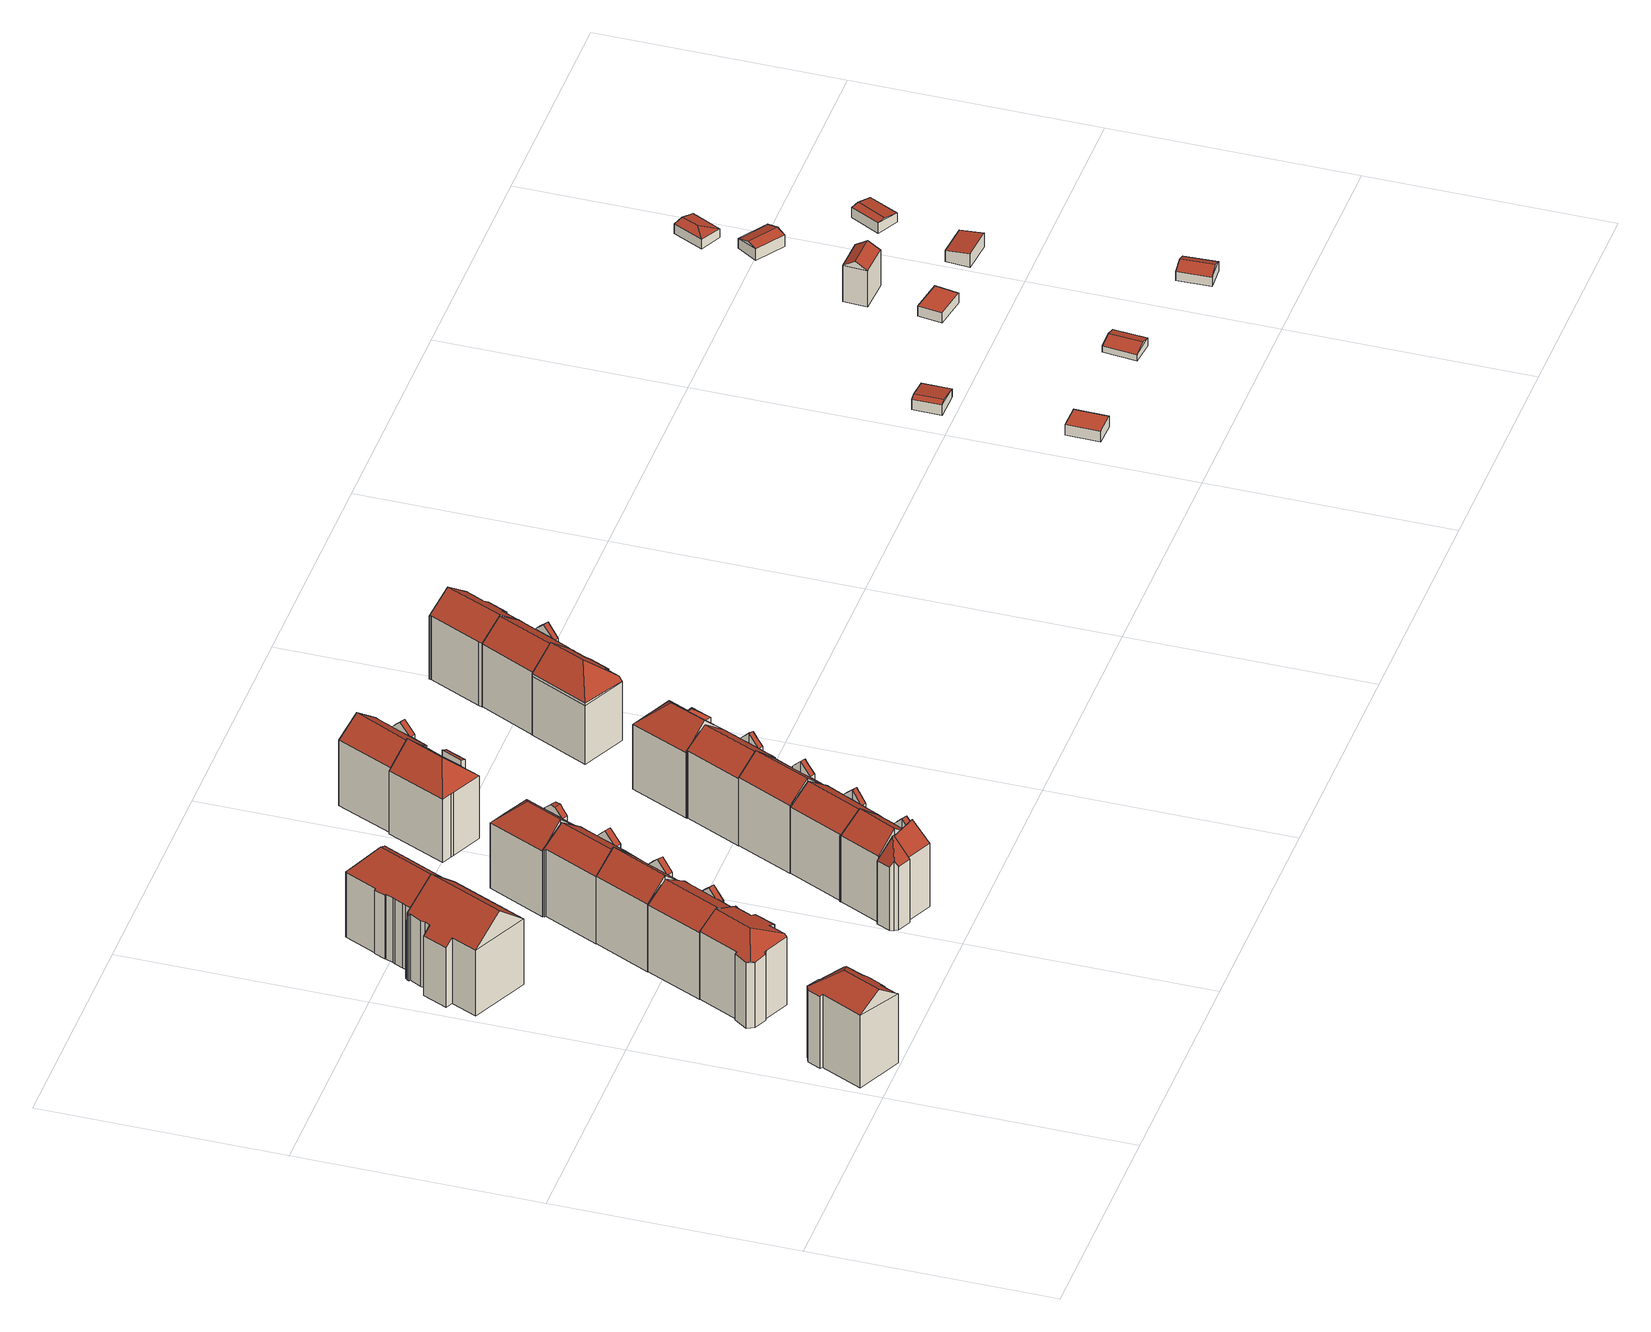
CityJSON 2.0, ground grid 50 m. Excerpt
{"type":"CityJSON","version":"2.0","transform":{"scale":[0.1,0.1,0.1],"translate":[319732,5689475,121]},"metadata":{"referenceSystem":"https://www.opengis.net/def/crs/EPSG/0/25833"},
"CityObjects":{
"building1":{"type":"Building","attributes":{"Dachtyp_tdc":"tdcFreeFormRoof","Gemeindeschluessel":14713000,"Dachneigung":37.03,"QualitaetDacherkennung":53,"Geometrietyp2DReferenz":"3000","function":"31001_9998","roofType":"5000","measuredHeight":19.91},"geometry":[{"type":"MultiSurface","lod":"2","boundaries":[[[0,1,2,3]],[[1,4,5,2]],[[4,6,7,5]],[[6,8,9,7]],[[8,10,11,9]],[[10,12,13,11]],[[12,14,15,13]],[[14,16,17,15]],[[16,18,19,17]],[[18,20,21,19]],[[20,22,23,21]],[[22,24,25,23]],[[24,26,27,25]],[[26,28,29,27]],[[28,30,31,29]],[[30,32,33,31]],[[32,34,35,33]],[[34,0,3,35]],[[36,16,14,12,10,8,37,38]],[[38,37,6,4,1,0,39]],[[34,32,30,28,26,24,22,20,18,36,38,39]],[[18,16,36]],[[0,34,39]],[[8,6,37]],[[3,2,5,7,9,11,13,15,17,19,21,23,25,27,29,31,33,35]]],"semantics":{"surfaces":[{"type":"WallSurface"},{"type":"RoofSurface"},{"type":"GroundSurface"}],"values":[0,0,0,0,0,0,0,0,0,0,0,0,0,0,0,0,0,0,1,1,1,0,0,0,2]}}]},
"building2":{"type":"Building","attributes":{"Dachtyp_tdc":"tdcFreeFormRoof","Gemeindeschluessel":14713000,"Dachneigung":22.92,"QualitaetDacherkennung":38,"Geometrietyp2DReferenz":"3000","function":"31001_9998","roofType":"5000","measuredHeight":18.36},"geometry":[{"type":"MultiSurface","lod":"2","boundaries":[[[40,41,42,43]],[[41,44,45,42]],[[44,46,47,45]],[[46,48,49,47]],[[48,50,51,49]],[[50,52,53,51]],[[52,54,55,53]],[[54,56,57,55]],[[56,58,59,57]],[[58,60,61,59]],[[60,62,63,61]],[[41,40,64,65,66,67,68,69]],[[60,58,56,54,52,70,68,67,71,72,73,62]],[[68,70,50,48,46,44,69]],[[66,71,67]],[[44,41,69]],[[52,50,70]],[[63,74,75,76,77,78,79,43,42,45,47,49,51,53,55,57,59,61]],[[62,73,74,63]],[[73,72,75,74]],[[72,71,76,75]],[[71,66,77,76]],[[66,65,78,77]],[[65,64,79,78]],[[64,40,43,79]]],"semantics":{"surfaces":[{"type":"WallSurface"},{"type":"RoofSurface"},{"type":"GroundSurface"}],"values":[0,0,0,0,0,0,0,0,0,0,0,1,1,1,0,0,0,2,0,0,0,0,0,0,0]}}]},
"building3":{"type":"Building","attributes":{"Dachtyp_tdc":"tdcFreeFormRoof","Gemeindeschluessel":14713000,"Dachneigung":39.62,"QualitaetDacherkennung":81,"Geometrietyp2DReferenz":"3000","function":"31001_9998","roofType":"5000","measuredHeight":20.68},"geometry":[{"type":"MultiSurface","lod":"2","boundaries":[[[80,81,82,83]],[[81,84,85,82]],[[84,86,87,85]],[[86,88,89,87]],[[88,90,91,89]],[[90,92,93,91]],[[92,94,95,93]],[[94,96,97,95]],[[96,98,99,97]],[[98,100,101,99]],[[100,102,103,101]],[[102,104,105,103]],[[104,106,107,105]],[[106,80,83,107]],[[108,100,98,96,94,92,90,88,86,84,81,80,106,109]],[[104,102,108,109]],[[102,100,108]],[[106,104,109]],[[83,82,85,87,89,91,93,95,97,99,101,103,105,107]]],"semantics":{"surfaces":[{"type":"WallSurface"},{"type":"RoofSurface"},{"type":"GroundSurface"}],"values":[0,0,0,0,0,0,0,0,0,0,0,0,0,0,1,1,0,0,2]}}]},
"building4":{"type":"Building","attributes":{"Gemeindeschluessel":14713000,"Geometrietyp2DReferenz":"3000","function":"31001_9998","roofType":"9999"},"children":["building4-1","building4-2"]},
"building4-1":{"type":"BuildingPart","attributes":{"Dachtyp_tdc":"tdcGableRoof","Dachneigung":44.48,"QualitaetDacherkennung":62,"Geometrietyp2DReferenz":"3000","roofType":"3100","measuredHeight":16.99},"parents":["building4"],"geometry":[{"type":"MultiSurface","lod":"2","boundaries":[[[110,111,112,113]],[[111,114,115,112]],[[114,111,116]],[[111,110,117,118,116]],[[119,114,116,118,120]],[[113,112,115,121]],[[119,121,115,114]],[[113,121,119,110]],[[118,117,120]],[[120,117,110,119]]],"semantics":{"surfaces":[{"type":"WallSurface"},{"type":"RoofSurface"},{"type":"GroundSurface"},{"type":"ClosureSurface"}],"values":[0,0,0,1,1,2,0,3,0,3]}}]},
"building4-2":{"type":"BuildingPart","attributes":{"Dachtyp_tdc":"tdcGableRoof","Dachneigung":32.17,"QualitaetDacherkennung":59,"Geometrietyp2DReferenz":"3000","roofType":"3100","measuredHeight":18.68},"parents":["building4"],"geometry":[{"type":"MultiSurface","lod":"2","boundaries":[[[122,123,110,113,124]],[[125,121,119]],[[125,126,127,121]],[[126,128,129,127]],[[128,130,131,129]],[[130,132,133,131]],[[132,134,135,133]],[[134,136,137,135]],[[136,138,139,137]],[[138,140,141,139]],[[140,122,124,141]],[[136,134,132,130]],[[130,128,126,125,120,117,123,122,140,138,136]],[[124,113,121,127,129,131,133,135,137,139,141]],[[119,120,125]],[[117,110,123]],[[119,121,113,110]],[[119,110,117,120]]],"semantics":{"surfaces":[{"type":"WallSurface"},{"type":"RoofSurface"},{"type":"GroundSurface"},{"type":"ClosureSurface"}],"values":[0,0,0,0,0,0,0,0,0,0,0,1,1,2,0,0,3,3]}}]},
"building5":{"type":"Building","attributes":{"Dachtyp_tdc":"tdcHipAndGableRoof","Gemeindeschluessel":14713000,"Dachneigung":41.49,"QualitaetDacherkennung":73,"Geometrietyp2DReferenz":"3000","function":"31001_9998","roofType":"5000","measuredHeight":19.65},"geometry":[{"type":"MultiSurface","lod":"2","boundaries":[[[142,143,144,145]],[[143,146,147,144]],[[146,148,149,147]],[[148,150,151,149]],[[150,152,153,151]],[[152,154,155,153]],[[154,156,157,155]],[[156,158,159,157]],[[158,160,161,159]],[[160,162,163,161]],[[162,164,165,163]],[[164,166,167,165]],[[166,168,169,167]],[[168,170,171,169]],[[170,172,173,171]],[[172,142,145,173]],[[168,166,174]],[[166,164,162,160,158,156,154,152,150,148,146,143,142,172,174]],[[172,170,168,174]],[[145,144,147,149,151,153,155,157,159,161,163,165,167,169,171,173]]],"semantics":{"surfaces":[{"type":"WallSurface"},{"type":"RoofSurface"},{"type":"GroundSurface"}],"values":[0,0,0,0,0,0,0,0,0,0,0,0,0,0,0,0,1,1,1,2]}}]},
"building6":{"type":"Building","attributes":{"Gemeindeschluessel":14713000,"Geometrietyp2DReferenz":"3000","function":"31001_9998","roofType":"9999"},"children":["building6-1","building6-2"]},
"building6-1":{"type":"BuildingPart","attributes":{"Dachtyp_tdc":"tdcGableRoof","Dachneigung":44.6,"QualitaetDacherkennung":54,"Geometrietyp2DReferenz":"3000","roofType":"3100","measuredHeight":17.1},"parents":["building6"],"geometry":[{"type":"MultiSurface","lod":"2","boundaries":[[[175,176,177,178]],[[176,179,180,177]],[[179,181,182,180]],[[183,184,185,186]],[[179,185,184,187,181]],[[176,186,185,179]],[[175,183,186,176]],[[177,180,182,178]],[[178,182,181,175]],[[184,183,187]],[[187,183,175,181]]],"semantics":{"surfaces":[{"type":"WallSurface"},{"type":"RoofSurface"},{"type":"GroundSurface"},{"type":"ClosureSurface"}],"values":[0,0,0,1,1,0,0,2,3,0,3]}}]},
"building6-2":{"type":"BuildingPart","attributes":{"Dachtyp_tdc":"tdcGableRoof","Dachneigung":42.47,"QualitaetDacherkennung":57,"Geometrietyp2DReferenz":"3000","roofType":"3100","measuredHeight":19.71},"parents":["building6"],"geometry":[{"type":"MultiSurface","lod":"2","boundaries":[[[188,189,190,191]],[[189,192,193,190]],[[192,183,178,193]],[[183,175,178]],[[194,195,196,182,181]],[[195,197,198,196]],[[197,199,200,198]],[[199,201,202,200]],[[201,203,204,202]],[[203,188,191,204]],[[199,197,195,194,187,183,192,189,188]],[[188,203,201,199]],[[191,190,193,178,182,196,198,200,202,204]],[[181,187,194]],[[181,182,178,175]],[[181,175,183,187]]],"semantics":{"surfaces":[{"type":"WallSurface"},{"type":"RoofSurface"},{"type":"GroundSurface"},{"type":"ClosureSurface"}],"values":[0,0,0,0,0,0,0,0,0,0,1,1,2,0,3,3]}}]},
"building7":{"type":"Building","attributes":{"Gemeindeschluessel":14713000,"Geometrietyp2DReferenz":"3000","function":"31001_9998","roofType":"9999"},"children":["building7-1","building7-2"]},
"building7-1":{"type":"BuildingPart","attributes":{"Dachtyp_tdc":"tdcGableRoof","Dachneigung":36.13,"QualitaetDacherkennung":52,"Geometrietyp2DReferenz":"3000","roofType":"3100","measuredHeight":18.93},"parents":["building7"],"geometry":[{"type":"MultiSurface","lod":"2","boundaries":[[[205,206,207,208]],[[209,210,211]],[[209,212,213,210]],[[212,214,215,213]],[[214,216,217,215]],[[216,218,219,217]],[[218,220,221,219]],[[220,222,223,221]],[[222,224,225,223]],[[224,226,227,225]],[[226,228,229,227]],[[228,230,231,229]],[[230,205,208,231]],[[226,224,222,220,218,216]],[[216,214,212,209,232,205,230,228,226]],[[208,210,213,215,217,219,221,223,225,227,229,231]],[[209,211,232]],[[211,210,208,207]],[[211,207,206,205,232]]],"semantics":{"surfaces":[{"type":"WallSurface"},{"type":"RoofSurface"},{"type":"GroundSurface"},{"type":"ClosureSurface"}],"values":[0,0,0,0,0,0,0,0,0,0,0,0,0,1,1,2,0,3,3]}}]},
"building7-2":{"type":"BuildingPart","attributes":{"Dachtyp_tdc":"tdcGableRoof","Dachneigung":43.96,"QualitaetDacherkennung":58,"Geometrietyp2DReferenz":"3000","roofType":"3100","measuredHeight":17.28},"parents":["building7"],"geometry":[{"type":"MultiSurface","lod":"2","boundaries":[[[207,233,234,208]],[[233,235,236,234]],[[235,211,210,236]],[[206,205,237,238,239]],[[235,238,237,232,211]],[[233,239,238,235]],[[207,206,239,233]],[[234,236,210,208]],[[208,210,211,207]],[[237,205,232]],[[232,205,206,207,211]]],"semantics":{"surfaces":[{"type":"WallSurface"},{"type":"RoofSurface"},{"type":"GroundSurface"},{"type":"ClosureSurface"}],"values":[0,0,0,1,1,0,0,2,3,0,3]}}]},
"building8":{"type":"Building","attributes":{"Gemeindeschluessel":14713000,"Geometrietyp2DReferenz":"3000","function":"31001_9998","roofType":"9999"},"children":["building8-1","building8-2","building8-3"]},
"building8-1":{"type":"BuildingPart","attributes":{"Dachtyp_tdc":"tdcGableRoof","Dachneigung":43.88,"QualitaetDacherkennung":59,"Geometrietyp2DReferenz":"3000","roofType":"3100","measuredHeight":16.89},"parents":["building8"],"geometry":[{"type":"MultiSurface","lod":"2","boundaries":[[[240,241,242,243]],[[241,244,245,242]],[[244,246,247,245]],[[246,248,249,247]],[[248,250,251,249]],[[250,252,253,254,251]],[[248,246,244,241,240,255,256]],[[256,257,258,252,250,248]],[[259,260,261,243,242,245,247,249,251,254]],[[262,263,264,257,256]],[[260,259,258,257,264]],[[261,260,264,263,262]],[[255,262,256]],[[240,243,261,262,255]],[[258,253,252]],[[259,254,253,258]]],"semantics":{"surfaces":[{"type":"WallSurface"},{"type":"RoofSurface"},{"type":"GroundSurface"},{"type":"ClosureSurface"}],"values":[0,0,0,0,0,0,1,1,2,0,3,3,0,3,0,3]}}]},
"building8-2":{"type":"BuildingPart","attributes":{"Dachtyp_tdc":"tdcFreeFormRoof","Dachneigung":67.93,"QualitaetDacherkennung":8,"Geometrietyp2DReferenz":"3000","roofType":"5000","measuredHeight":20.31},"parents":["building8"],"geometry":[{"type":"MultiSurface","lod":"2","boundaries":[[[253,265,266,254]],[[265,267,268,266]],[[267,269,270,268]],[[269,271,272,270]],[[271,273,274,272]],[[273,275,276,274]],[[275,277,278,276]],[[277,279,280,278]],[[277,275,273,281]],[[273,271,269,282,281]],[[269,267,283,282]],[[267,265,284,283]],[[265,253,258,285,257,264,284]],[[264,286,279,277,281,282,283,284]],[[259,254,266,268,270,272,274,276,278,280,287,260]],[[253,254,259,258]],[[260,287,286,264]],[[287,280,279,286]],[[258,257,285]],[[259,260,264,257,258]]],"semantics":{"surfaces":[{"type":"WallSurface"},{"type":"RoofSurface"},{"type":"GroundSurface"},{"type":"ClosureSurface"}],"values":[0,0,0,0,0,0,0,0,1,1,1,1,1,1,2,3,3,3,0,3]}}]},
"building8-3":{"type":"BuildingPart","attributes":{"Dachtyp_tdc":"tdcGableRoof","Dachneigung":32.93,"QualitaetDacherkennung":62,"Geometrietyp2DReferenz":"3000","roofType":"3100","measuredHeight":18.67},"parents":["building8"],"geometry":[{"type":"MultiSurface","lod":"2","boundaries":[[[288,289,290,291]],[[289,292,293,290]],[[292,294,295,293]],[[294,296,297,295]],[[296,298,299,297]],[[298,300,240,243,299]],[[301,302,303,280,279]],[[302,288,291,303]],[[304,263,262,255,300,298,296,294,292,289,288]],[[288,302,301,304]],[[291,290,293,295,297,299,243,261,260,287,280,303]],[[255,240,300]],[[263,264,260,261,262]],[[262,261,243,240,255]],[[286,264,263,304]],[[287,260,264,286]],[[301,279,286,304]],[[287,286,279,280]]],"semantics":{"surfaces":[{"type":"WallSurface"},{"type":"RoofSurface"},{"type":"GroundSurface"},{"type":"ClosureSurface"}],"values":[0,0,0,0,0,0,0,0,1,1,2,0,3,3,0,3,0,3]}}]},
"building9":{"type":"Building","attributes":{"Gemeindeschluessel":14713000,"Geometrietyp2DReferenz":"3000","function":"31001_9998","roofType":"9999"},"children":["building9-1","building9-2"]},
"building9-1":{"type":"BuildingPart","attributes":{"Dachtyp_tdc":"tdcHipAndGableRoof","Dachneigung":42.57,"QualitaetDacherkennung":60,"Geometrietyp2DReferenz":"3000","roofType":"5000","measuredHeight":19.79},"parents":["building9"],"geometry":[{"type":"MultiSurface","lod":"2","boundaries":[[[305,306,307,306]],[[306,308,309,307]],[[308,310,311,309]],[[310,312,313,311]],[[312,314,315,313]],[[314,316,317,315]],[[316,318,319,317]],[[318,320,321,319]],[[320,322,323,321]],[[322,324,325,323]],[[324,326,327,325]],[[326,328,329,327]],[[326,324,322,320,330]],[[320,318,316,330]],[[316,314,312,310,308,306,305,328,326,330]],[[307,309,311,313,315,317,319,321,323,325,327,329]],[[306,328,305]],[[306,307,329,328]]],"semantics":{"surfaces":[{"type":"WallSurface"},{"type":"RoofSurface"},{"type":"GroundSurface"},{"type":"ClosureSurface"}],"values":[0,0,0,0,0,0,0,0,0,0,0,0,1,1,1,2,0,3]}}]},
"building9-2":{"type":"BuildingPart","attributes":{"Dachtyp_tdc":"tdcCutGableRoof","Dachneigung":43.88,"QualitaetDacherkennung":52,"Geometrietyp2DReferenz":"3000","roofType":"9999","measuredHeight":16.82},"parents":["building9"],"geometry":[{"type":"MultiSurface","lod":"2","boundaries":[[[328,331,332,329]],[[331,333,334,332]],[[333,335,336,334]],[[335,337,338,336]],[[337,339,340,338]],[[339,341,342,340]],[[341,306,307,342]],[[343,344,345,346,347,348]],[[341,349,350,351,352,306]],[[344,352,351,345]],[[337,350,349,339]],[[335,346,345,351,350,337]],[[339,349,341]],[[331,348,347,333]],[[328,343,348,331]],[[333,347,346,335]],[[306,352,344,343,328]],[[332,334,336,338,340,342,307,329]],[[329,307,306,328]]],"semantics":{"surfaces":[{"type":"WallSurface"},{"type":"RoofSurface"},{"type":"GroundSurface"},{"type":"ClosureSurface"}],"values":[0,0,0,0,0,0,0,1,1,1,0,0,0,0,0,0,0,2,3]}}]},
"building10":{"type":"Building","attributes":{"Gemeindeschluessel":14713000,"Geometrietyp2DReferenz":"3000","function":"31001_9998","roofType":"9999"},"children":["building10-1","building10-2"]},
"building10-1":{"type":"BuildingPart","attributes":{"Dachtyp_tdc":"tdcGableRoof","Dachneigung":45.97,"QualitaetDacherkennung":53,"Geometrietyp2DReferenz":"3000","roofType":"3100","measuredHeight":17.02},"parents":["building10"],"geometry":[{"type":"MultiSurface","lod":"2","boundaries":[[[353,354,355,356,357]],[[354,358,359,355]],[[358,360,361,359]],[[360,362,363,361]],[[362,364,365,363]],[[364,366,367,365]],[[360,358,354,353,368]],[[368,369,366,364,362,360]],[[367,370,356,355,359,361,363,365]],[[371,369,368]],[[370,367,366,369,371]],[[353,357,371,368]],[[370,371,357,356]]],"semantics":{"surfaces":[{"type":"WallSurface"},{"type":"RoofSurface"},{"type":"GroundSurface"},{"type":"ClosureSurface"}],"values":[0,0,0,0,0,0,1,1,2,0,3,0,3]}}]},
"building10-2":{"type":"BuildingPart","attributes":{"Dachtyp_tdc":"tdcGableRoof","Dachneigung":37.53,"QualitaetDacherkennung":63,"Geometrietyp2DReferenz":"3000","roofType":"3100","measuredHeight":18.76},"parents":["building10"],"geometry":[{"type":"MultiSurface","lod":"2","boundaries":[[[372,373,374,375]],[[373,376,377,374]],[[376,378,379,377]],[[378,380,381,379]],[[380,357,356,381]],[[382,367,366]],[[382,383,384,367]],[[383,385,386,384]],[[385,387,388,386]],[[387,389,390,388]],[[389,391,392,390]],[[391,372,375,392]],[[387,385,383,382,369,371,357,380,378,376]],[[376,373,372,391,389,387]],[[375,374,377,379,381,356,370,367,384,386,388,390,392]],[[366,369,382]],[[367,370,371,369,366]],[[370,356,357,371]]],"semantics":{"surfaces":[{"type":"WallSurface"},{"type":"RoofSurface"},{"type":"GroundSurface"},{"type":"ClosureSurface"}],"values":[0,0,0,0,0,0,0,0,0,0,0,0,1,1,2,0,3,3]}}]},
"building11":{"type":"Building","attributes":{"Gemeindeschluessel":14713000,"Geometrietyp2DReferenz":"3000","function":"31001_9998","roofType":"9999"},"children":["building11-1","building11-2"]},
"building11-1":{"type":"BuildingPart","attributes":{"Dachtyp_tdc":"tdcGableRoof","Dachneigung":43.43,"QualitaetDacherkennung":51,"Geometrietyp2DReferenz":"3000","roofType":"3100","measuredHeight":17.01},"parents":["building11"],"geometry":[{"type":"MultiSurface","lod":"2","boundaries":[[[393,394,395,396,397]],[[398,399,400,401,402]],[[399,403,404,400]],[[403,405,406,404]],[[405,407,408,406]],[[407,409,410,408]],[[409,411,412,410]],[[411,393,397,412]],[[407,405,403,399,398,413]],[[413,394,393,411,409,407]],[[397,396,414,401,400,404,406,408,410,412]],[[415,395,394,413]],[[414,396,395,415]],[[398,402,415,413]],[[402,401,414,415]]],"semantics":{"surfaces":[{"type":"WallSurface"},{"type":"RoofSurface"},{"type":"GroundSurface"},{"type":"ClosureSurface"}],"values":[0,0,0,0,0,0,0,0,1,1,2,0,3,0,3]}}]},
"building11-2":{"type":"BuildingPart","attributes":{"Dachtyp_tdc":"tdcGableRoof","Dachneigung":42.23,"QualitaetDacherkennung":67,"Geometrietyp2DReferenz":"3000","roofType":"3100","measuredHeight":19.44},"parents":["building11"],"geometry":[{"type":"MultiSurface","lod":"2","boundaries":[[[416,417,418,419]],[[417,420,421,418]],[[420,402,401,421]],[[395,422,423,396]],[[422,424,425,423]],[[424,426,427,425]],[[426,428,429,427]],[[428,430,431,429]],[[430,432,433,431]],[[432,416,419,433]],[[428,426,424,422,395,415,402,420,417,416]],[[416,432,430,428]],[[419,418,421,401,414,396,423,425,427,429,431,433]],[[395,396,414,415]],[[415,414,401,402]]],"semantics":{"surfaces":[{"type":"WallSurface"},{"type":"RoofSurface"},{"type":"GroundSurface"},{"type":"ClosureSurface"}],"values":[0,0,0,0,0,0,0,0,0,0,1,1,2,3,3]}}]},
"building12":{"type":"Building","attributes":{"Gemeindeschluessel":14713000,"Geometrietyp2DReferenz":"3000","function":"31001_9998","roofType":"9999"},"children":["building12-1","building12-2"]},
"building12-1":{"type":"BuildingPart","attributes":{"Dachtyp_tdc":"tdcHipAndGableRoof","Dachneigung":43.01,"QualitaetDacherkennung":62,"Geometrietyp2DReferenz":"3000","roofType":"5000","measuredHeight":19.31},"parents":["building12"],"geometry":[{"type":"MultiSurface","lod":"2","boundaries":[[[434,435,436,437]],[[435,438,439,436]],[[438,440,441,439]],[[440,442,443,441]],[[444,445,446]],[[445,447,448,446]],[[447,449,450,448]],[[449,451,452,450]],[[451,453,454,452]],[[453,455,456,454]],[[455,457,458,456]],[[457,434,437,458]],[[453,451,449,447,459]],[[447,445,444,442,440,438,435,434,459]],[[434,457,455,453,459]],[[437,436,439,441,443,446,448,450,452,454,456,458]],[[446,443,442,444]]],"semantics":{"surfaces":[{"type":"WallSurface"},{"type":"RoofSurface"},{"type":"GroundSurface"},{"type":"ClosureSurface"}],"values":[0,0,0,0,0,0,0,0,0,0,0,0,1,1,1,2,3]}}]},
"building12-2":{"type":"BuildingPart","attributes":{"Dachtyp_tdc":"tdcPolyFlatRoof","Dachneigung":22.27,"QualitaetDacherkennung":65,"Geometrietyp2DReferenz":"3000","roofType":"2100","measuredHeight":15.85},"parents":["building12"],"geometry":[{"type":"MultiSurface","lod":"2","boundaries":[[[460,461,446,462]],[[461,444,446]],[[463,443,442]],[[463,464,465,443]],[[464,460,462,465]],[[464,463,461,460]],[[462,446,443,465]],[[463,442,444,461]],[[442,443,446,444]]],"semantics":{"surfaces":[{"type":"WallSurface"},{"type":"RoofSurface"},{"type":"GroundSurface"},{"type":"ClosureSurface"}],"values":[0,0,0,0,0,1,2,0,3]}}]},
"building13":{"type":"Building","attributes":{"Gemeindeschluessel":14713000,"Geometrietyp2DReferenz":"3000","function":"31001_9998","roofType":"9999"},"children":["building13-1","building13-2"]},
"building13-1":{"type":"BuildingPart","attributes":{"Dachtyp_tdc":"tdcGableRoof","Dachneigung":43.9,"QualitaetDacherkennung":58,"Geometrietyp2DReferenz":"3000","roofType":"3100","measuredHeight":17.12},"parents":["building13"],"geometry":[{"type":"MultiSurface","lod":"2","boundaries":[[[466,467,468,469]],[[470,471,472,473]],[[471,474,475,472]],[[474,476,477,475]],[[476,478,479,477]],[[478,480,481,479]],[[480,482,483,481]],[[482,466,469,483]],[[478,476,474,471,470,484]],[[484,485,467,466,482,480,478]],[[469,468,486,473,472,475,477,479,481,483]],[[487,485,484]],[[486,468,467,485,487]],[[470,487,484]],[[473,486,487,470]]],"semantics":{"surfaces":[{"type":"WallSurface"},{"type":"RoofSurface"},{"type":"GroundSurface"},{"type":"ClosureSurface"}],"values":[0,0,0,0,0,0,0,0,1,1,2,0,3,0,3]}}]},
"building13-2":{"type":"BuildingPart","attributes":{"Dachtyp_tdc":"tdcGableRoof","Dachneigung":37.52,"QualitaetDacherkennung":63,"Geometrietyp2DReferenz":"3000","roofType":"3100","measuredHeight":18.86},"parents":["building13"],"geometry":[{"type":"MultiSurface","lod":"2","boundaries":[[[488,489,490,491]],[[489,492,493,490]],[[492,494,495,493]],[[494,496,497,495]],[[496,470,473,497]],[[498,468,467]],[[498,499,500,468]],[[499,501,502,500]],[[501,503,504,502]],[[503,505,506,504]],[[505,507,508,506]],[[507,509,510,508]],[[509,488,491,510]],[[505,503,501,499,498,485,487,470,496,494,492]],[[492,489,488,509,507,505]],[[491,490,493,495,497,473,486,468,500,502,504,506,508,510]],[[498,467,485]],[[467,468,486,487,485]],[[487,486,473,470]]],"semantics":{"surfaces":[{"type":"WallSurface"},{"type":"RoofSurface"},{"type":"GroundSurface"},{"type":"ClosureSurface"}],"values":[0,0,0,0,0,0,0,0,0,0,0,0,0,1,1,2,0,3,3]}}]},
"building14":{"type":"Building","attributes":{"Gemeindeschluessel":14713000,"Geometrietyp2DReferenz":"3000","function":"31001_9998","roofType":"9999"},"children":["building14-1","building14-2"]},
"building14-1":{"type":"BuildingPart","attributes":{"Dachtyp_tdc":"tdcGableRoof","Dachneigung":41.86,"QualitaetDacherkennung":52,"Geometrietyp2DReferenz":"3000","roofType":"3100","measuredHeight":16.84},"parents":["building14"],"geometry":[{"type":"MultiSurface","lod":"2","boundaries":[[[511,512,513,514]],[[512,515,516,513]],[[515,517,518,516]],[[519,520,521,522,523]],[[517,515,523,522,524]],[[512,519,523,515]],[[511,520,519,512]],[[513,516,518,514]],[[514,518,517,511]],[[522,521,524]],[[524,521,520,511,517]]],"semantics":{"surfaces":[{"type":"WallSurface"},{"type":"RoofSurface"},{"type":"GroundSurface"},{"type":"ClosureSurface"}],"values":[0,0,0,1,1,0,0,2,3,0,3]}}]},
"building14-2":{"type":"BuildingPart","attributes":{"Dachtyp_tdc":"tdcGableRoof","Dachneigung":37.79,"QualitaetDacherkennung":56,"Geometrietyp2DReferenz":"3000","roofType":"3100","measuredHeight":18.8},"parents":["building14"],"geometry":[{"type":"MultiSurface","lod":"2","boundaries":[[[525,526,527,528]],[[526,529,530,527]],[[529,520,514,530]],[[520,531,520,511,514]],[[532,518,517]],[[532,533,534,518]],[[533,535,536,534]],[[535,537,538,536]],[[537,539,540,538]],[[539,457,541,540]],[[457,542,543,541]],[[542,525,528,543]],[[539,537,535,533,532,524,521,531,520,529,526,525]],[[525,542,457,539]],[[528,527,530,514,518,534,536,538,540,541,543]],[[517,524,532]],[[521,520,531]],[[517,518,514,511]],[[517,511,520,521,524]]],"semantics":{"surfaces":[{"type":"WallSurface"},{"type":"RoofSurface"},{"type":"GroundSurface"},{"type":"ClosureSurface"}],"values":[0,0,0,0,0,0,0,0,0,0,0,0,1,1,2,0,0,3,3]}}]},
"building15":{"type":"Building","attributes":{"Dachtyp_tdc":"tdcFreeFormRoof","Gemeindeschluessel":14713000,"Dachneigung":43.69,"QualitaetDacherkennung":44,"Geometrietyp2DReferenz":"3000","function":"31001_9998","roofType":"5000","measuredHeight":19.81},"geometry":[{"type":"MultiSurface","lod":"2","boundaries":[[[544,545,546,547]],[[545,548,549,546]],[[548,550,551,549]],[[550,552,553,551]],[[552,554,555,553]],[[554,556,557,555]],[[556,558,559,557]],[[558,560,561,559]],[[560,562,563,561]],[[562,564,565,563]],[[564,566,495,565]],[[566,567,490,495]],[[567,568,569,490]],[[568,544,547,569]],[[570,571,568,567]],[[570,567,566]],[[572,562,560]],[[572,564,562]],[[572,566,564]],[[571,566,572]],[[566,571,570]],[[573,574,575,576,572,560,558]],[[556,573,558]],[[573,556,554]],[[550,554,552]],[[548,554,550]],[[548,573,554]],[[573,548,574]],[[575,574,548,545]],[[576,575,545,544]],[[571,572,576,544,568]],[[547,546,549,551,553,555,557,559,561,563,565,495,490,569]]],"semantics":{"surfaces":[{"type":"WallSurface"},{"type":"RoofSurface"},{"type":"GroundSurface"}],"values":[0,0,0,0,0,0,0,0,0,0,0,0,0,0,1,0,1,1,1,1,1,1,1,1,1,1,1,1,1,1,1,2]}}]},
"building16":{"type":"Building","attributes":{"Dachtyp_tdc":"tdcFreeFormRoof","Gemeindeschluessel":14713000,"Dachneigung":39.54,"QualitaetDacherkennung":56,"Geometrietyp2DReferenz":"3000","function":"31001_9998","roofType":"5000","measuredHeight":18.82},"geometry":[{"type":"MultiSurface","lod":"2","boundaries":[[[577,578,579,580]],[[578,581,582,579]],[[581,583,584,582]],[[583,585,586,584]],[[585,587,588,586]],[[587,589,590,588]],[[589,591,592,590]],[[591,593,594,592]],[[593,595,596,594]],[[595,597,598,596]],[[597,599,600,598]],[[599,601,602,600]],[[601,577,580,602]],[[603,604,605,606]],[[607,608,609,610,611,612,606,605,613,591,589,614]],[[606,612,615,616,603]],[[597,603,616,599]],[[599,616,615,601]],[[601,615,612,611,577]],[[585,607,614,587]],[[587,614,589]],[[591,613,593]],[[593,613,605,604,595]],[[578,610,609,581]],[[577,611,610,578]],[[581,609,608,583]],[[583,608,607,585]],[[595,604,603,597]],[[580,579,582,584,586,588,590,592,594,596,598,600,602]]],"semantics":{"surfaces":[{"type":"WallSurface"},{"type":"RoofSurface"},{"type":"GroundSurface"}],"values":[0,0,0,0,0,0,0,0,0,0,0,0,0,1,1,1,0,0,0,0,0,0,0,0,0,0,0,0,2]}}]},
"building17":{"type":"Building","attributes":{"Gemeindeschluessel":14713000,"Geometrietyp2DReferenz":"3000","function":"31001_9998","roofType":"9999"},"children":["building17-1","building17-2"]},
"building17-1":{"type":"BuildingPart","attributes":{"Dachtyp_tdc":"tdcGableRoof","Dachneigung":36.19,"QualitaetDacherkennung":59,"Geometrietyp2DReferenz":"3000","roofType":"3100","measuredHeight":18.41},"parents":["building17"],"geometry":[{"type":"MultiSurface","lod":"2","boundaries":[[[617,618,619,620]],[[618,621,622,619]],[[621,623,624,622]],[[623,625,626,624]],[[625,627,628,626]],[[629,630,631]],[[629,632,633,630]],[[632,634,580,633]],[[634,615,602,580]],[[615,617,620,602]],[[615,635,636,617]],[[632,629,627,625,623,621,618,636,635,634]],[[634,635,615]],[[617,636,618]],[[627,629,637]],[[620,619,622,624,626,628,630,633,580,602]],[[631,637,629]],[[631,630,628,627]],[[631,627,637]]],"semantics":{"surfaces":[{"type":"WallSurface"},{"type":"RoofSurface"},{"type":"GroundSurface"},{"type":"ClosureSurface"}],"values":[0,0,0,0,0,0,0,0,0,0,1,1,0,0,0,2,0,3,3]}}]},
"building17-2":{"type":"BuildingPart","attributes":{"Dachtyp_tdc":"tdcGableRoof","Dachneigung":44.32,"QualitaetDacherkennung":59,"Geometrietyp2DReferenz":"3000","roofType":"3100","measuredHeight":16.61},"parents":["building17"],"geometry":[{"type":"MultiSurface","lod":"2","boundaries":[[[638,639,628,627]],[[638,640,641,639]],[[640,631,630,641]],[[640,638,642]],[[638,627,643,642]],[[631,640,642,643,637]],[[628,639,641,630]],[[627,628,630,631]],[[643,627,637]],[[637,627,631]]],"semantics":{"surfaces":[{"type":"WallSurface"},{"type":"RoofSurface"},{"type":"GroundSurface"},{"type":"ClosureSurface"}],"values":[0,0,0,0,1,1,2,3,0,3]}}]},
"building18":{"type":"Building","attributes":{"Dachtyp_tdc":"tdcFreeFormRoof","Gemeindeschluessel":14713000,"Dachneigung":37.63,"QualitaetDacherkennung":59,"Geometrietyp2DReferenz":"3000","function":"31001_9998","roofType":"5000","measuredHeight":18.59},"geometry":[{"type":"MultiSurface","lod":"2","boundaries":[[[644,645,646,647]],[[645,648,649,646]],[[648,650,651,649]],[[650,652,653,651]],[[652,654,655,653]],[[654,656,657,655]],[[656,658,659,657]],[[658,660,661,659]],[[660,662,663,661]],[[662,618,664,663]],[[618,665,666,664]],[[665,667,668,666]],[[667,669,670,668]],[[669,644,647,670]],[[671,672,645,644,669,667,665]],[[654,652,650,648,672,671,618,662,660,658,656]],[[648,645,672]],[[665,618,671]],[[647,646,649,651,653,655,657,659,661,663,664,666,668,670]]],"semantics":{"surfaces":[{"type":"WallSurface"},{"type":"RoofSurface"},{"type":"GroundSurface"}],"values":[0,0,0,0,0,0,0,0,0,0,0,0,0,0,1,1,0,0,2]}}]},
"building19":{"type":"Building","attributes":{"Dachtyp_tdc":"tdcPolyFlatRoof","Gemeindeschluessel":14713000,"Dachneigung":0,"QualitaetDacherkennung":93,"Geometrietyp2DReferenz":"3000","function":"31001_9998","roofType":"1000","measuredHeight":2.51},"geometry":[{"type":"MultiSurface","lod":"2","boundaries":[[[673,674,675,676]],[[674,677,678,675]],[[677,679,680,678]],[[679,673,676,680]],[[679,677,674,673]],[[676,675,678,680]]],"semantics":{"surfaces":[{"type":"WallSurface"},{"type":"RoofSurface"},{"type":"GroundSurface"}],"values":[0,0,0,0,1,2]}}]},
"building20":{"type":"Building","attributes":{"Dachtyp_tdc":"tdcGableRoof","Gemeindeschluessel":14713000,"Dachneigung":10.4,"QualitaetDacherkennung":79,"Geometrietyp2DReferenz":"3000","function":"31001_9998","roofType":"3100","measuredHeight":2.76},"geometry":[{"type":"MultiSurface","lod":"2","boundaries":[[[681,682,683,684]],[[682,685,686,683]],[[685,687,688,686]],[[687,681,684,688]],[[685,682,689]],[[681,687,690]],[[682,681,690,689]],[[687,685,689,690]],[[684,683,686,688]]],"semantics":{"surfaces":[{"type":"WallSurface"},{"type":"RoofSurface"},{"type":"GroundSurface"}],"values":[0,0,0,0,0,0,1,1,2]}}]},
"building21":{"type":"Building","attributes":{"Dachtyp_tdc":"tdcGableRoof","Gemeindeschluessel":14713000,"Dachneigung":19.84,"QualitaetDacherkennung":68,"Geometrietyp2DReferenz":"3000","function":"31001_9998","roofType":"3100","measuredHeight":2.41},"geometry":[{"type":"MultiSurface","lod":"2","boundaries":[[[691,692,693,694]],[[692,695,696,693]],[[695,697,698,696]],[[697,691,694,698]],[[695,692,699]],[[691,697,700]],[[692,691,700,699]],[[697,695,699,700]],[[694,693,696,698]]],"semantics":{"surfaces":[{"type":"WallSurface"},{"type":"RoofSurface"},{"type":"GroundSurface"}],"values":[0,0,0,0,0,0,1,1,2]}}]},
"building22":{"type":"Building","attributes":{"Dachtyp_tdc":"tdcPolyFlatRoof","Gemeindeschluessel":14713000,"Dachneigung":0,"QualitaetDacherkennung":63,"Geometrietyp2DReferenz":"3000","function":"31001_9998","roofType":"1000","measuredHeight":2.31},"geometry":[{"type":"MultiSurface","lod":"2","boundaries":[[[701,702,703,704]],[[702,705,706,703]],[[705,707,708,706]],[[707,701,704,708]],[[707,705,702,701]],[[704,703,706,708]]],"semantics":{"surfaces":[{"type":"WallSurface"},{"type":"RoofSurface"},{"type":"GroundSurface"}],"values":[0,0,0,0,1,2]}}]},
"building23":{"type":"Building","attributes":{"Dachtyp_tdc":"tdcFreeFormRoof","Gemeindeschluessel":14713000,"Dachneigung":32.37,"QualitaetDacherkennung":5,"Geometrietyp2DReferenz":"3000","function":"31001_9998","roofType":"5000","measuredHeight":9.8},"geometry":[{"type":"MultiSurface","lod":"2","boundaries":[[[709,710,711,712]],[[710,713,714,711]],[[713,715,716,714]],[[715,709,712,716]],[[717,715,713]],[[718,717,713,710]],[[718,710,709]],[[717,718,709,715]],[[712,711,714,716]]],"semantics":{"surfaces":[{"type":"WallSurface"},{"type":"RoofSurface"},{"type":"GroundSurface"}],"values":[0,0,0,0,0,1,0,1,2]}}]},
"building24":{"type":"Building","attributes":{"Dachtyp_tdc":"tdcGableRoof","Gemeindeschluessel":14713000,"Dachneigung":16.86,"QualitaetDacherkennung":73,"Geometrietyp2DReferenz":"3000","function":"31001_9998","roofType":"3100","measuredHeight":2.94},"geometry":[{"type":"MultiSurface","lod":"2","boundaries":[[[719,720,721,722]],[[720,723,724,721]],[[723,725,726,724]],[[725,719,722,726]],[[723,720,727]],[[719,725,728]],[[720,719,728,727]],[[725,723,727,728]],[[722,721,724,726]]],"semantics":{"surfaces":[{"type":"WallSurface"},{"type":"RoofSurface"},{"type":"GroundSurface"}],"values":[0,0,0,0,0,0,1,1,2]}}]},
"building25":{"type":"Building","attributes":{"Dachtyp_tdc":"tdcPolyFlatRoof","Gemeindeschluessel":14713000,"Dachneigung":6.48,"QualitaetDacherkennung":70,"Geometrietyp2DReferenz":"3000","function":"31001_9998","roofType":"2100","measuredHeight":3.17},"geometry":[{"type":"MultiSurface","lod":"2","boundaries":[[[729,730,731,732]],[[730,733,734,731]],[[733,735,736,734]],[[735,729,732,736]],[[735,733,730,729]],[[732,731,734,736]]],"semantics":{"surfaces":[{"type":"WallSurface"},{"type":"RoofSurface"},{"type":"GroundSurface"}],"values":[0,0,0,0,1,2]}}]},
"building26":{"type":"Building","attributes":{"Dachtyp_tdc":"tdcGableRoof","Gemeindeschluessel":14713000,"Dachneigung":19.66,"QualitaetDacherkennung":74,"Geometrietyp2DReferenz":"3000","function":"31001_9998","roofType":"3100","measuredHeight":3.17},"geometry":[{"type":"MultiSurface","lod":"2","boundaries":[[[737,738,739,740]],[[738,741,742,739]],[[741,743,744,742]],[[743,737,740,744]],[[741,738,745]],[[737,743,746]],[[738,737,746,745]],[[743,741,745,746]],[[740,739,742,744]]],"semantics":{"surfaces":[{"type":"WallSurface"},{"type":"RoofSurface"},{"type":"GroundSurface"}],"values":[0,0,0,0,0,0,1,1,2]}}]},
"building27":{"type":"Building","attributes":{"Dachtyp_tdc":"tdcHipAndGableRoof","Gemeindeschluessel":14713000,"Dachneigung":14.64,"QualitaetDacherkennung":75,"Geometrietyp2DReferenz":"3000","function":"31001_9998","roofType":"5000","measuredHeight":2.76},"geometry":[{"type":"MultiSurface","lod":"2","boundaries":[[[747,748,749,750]],[[748,751,752,749]],[[751,753,754,752]],[[753,747,750,754]],[[751,748,755]],[[747,753,756]],[[748,747,756,755]],[[753,751,755,756]],[[750,749,752,754]]],"semantics":{"surfaces":[{"type":"WallSurface"},{"type":"RoofSurface"},{"type":"GroundSurface"}],"values":[0,0,0,0,1,0,1,1,2]}}]},
"building28":{"type":"Building","attributes":{"Dachtyp_tdc":"tdcGableRoof","Gemeindeschluessel":14713000,"Dachneigung":10.5,"QualitaetDacherkennung":46,"Geometrietyp2DReferenz":"3000","function":"31001_9998","roofType":"3100","measuredHeight":2.69},"geometry":[{"type":"MultiSurface","lod":"2","boundaries":[[[757,758,759,760]],[[758,761,762,759]],[[761,763,764,762]],[[763,757,760,764]],[[761,758,765]],[[757,763,766]],[[758,757,766,765]],[[763,761,765,766]],[[760,759,762,764]]],"semantics":{"surfaces":[{"type":"WallSurface"},{"type":"RoofSurface"},{"type":"GroundSurface"}],"values":[0,0,0,0,0,0,1,1,2]}}]}
},
"vertices":[
[7,46,181],[48,132,181],[48,132,12],[7,46,12],[43,135,178],[43,135,12],[56,163,178],[56,163,12],[71,169,176],[71,169,12],[100,156,173],[100,156,12],[98,151,176],[98,151,12],[104,149,176],[104,149,12],[156,124,170],[156,124,12],[137,82,174],[137,82,12],[148,77,164],[148,77,12],[143,68,164],[143,68,12],[128,36,164],[128,36,12],[117,41,174],[117,41,12],[107,20,174],[107,20,12],[101,5,174],[101,5,12],[103,4,172],[103,4,12],[102,2,172],[102,2,12],[153,119,174],[64,166,181],[92,104,211],[55,24,211],
[158,277,163],[131,289,161],[131,289,10],[158,277,10],[124,305,161],[124,305,10],[142,332,164],[142,332,10],[145,330,166],[145,330,10],[185,414,167],[185,414,10],[276,372,170],[276,372,10],[275,369,170],[275,369,10],[272,371,171],[272,371,10],[271,369,171],[271,369,10],[265,356,171],[265,356,10],[256,336,171],[256,336,10],[160,281,166],[165,278,166],[216,254,168],[219,260,172],[189,317,194],[127,297,165],[226,396,194],[235,294,172],[248,288,166],[267,331,166],[267,331,10],[248,288,10],[235,294,10],[216,254,10],[165,278,10],[160,281,10],
[39,850,159],[24,857,145],[24,857,7],[39,850,7],[48,909,145],[48,909,7],[64,902,160],[64,902,7],[70,913,160],[70,913,7],[73,922,159],[73,922,7],[86,947,160],[86,947,7],[83,948,157],[83,948,7],[85,952,157],[85,952,7],[88,951,160],[88,951,7],[88,953,160],[88,953,7],[205,898,161],[205,898,7],[135,741,159],[135,741,7],[15,797,159],[15,797,7],[147,925,214],[75,769,214],
[314,453,158],[325,447,158],[325,447,9],[314,453,9],[305,405,155],[305,405,9],[316,427,179],[312,448,163],[304,432,179],[294,410,155],[297,418,163],[294,410,9],
[323,472,163],[314,453,163],[323,472,9],[294,410,163],[280,382,163],[280,382,9],[276,372,163],[276,372,9],[229,394,196],[229,394,9],[185,414,163],[185,414,9],[240,532,163],[240,532,9],[285,512,196],[285,512,9],[332,490,163],[332,490,9],[331,489,163],[331,489,9],
[88,953,137],[90,957,137],[90,957,6],[88,953,6],[108,948,155],[108,948,6],[116,965,155],[116,965,6],[119,972,155],[119,972,6],[127,989,155],[127,989,6],[130,994,155],[130,994,6],[137,1010,155],[137,1010,6],[136,1011,153],[136,1011,6],[146,1035,152],[146,1035,6],[149,1034,155],[149,1034,6],[179,1099,155],[179,1099,6],[181,1102,155],[181,1102,6],[278,1056,157],[278,1056,6],[205,898,156],[205,898,6],[156,921,203],[156,921,6],[214,1044,203],
[369,571,155],[380,565,155],[380,565,8],[369,571,8],[361,522,155],[361,522,8],[349,528,155],[349,528,8],[369,571,157],[360,550,179],[371,544,179],[380,565,158],[350,529,157],
[339,630,205],[387,608,157],[387,608,8],[339,630,8],[379,591,157],[379,591,8],[349,528,157],[338,503,157],[338,503,8],[332,490,157],[332,490,8],[284,512,205],[284,512,8],[240,532,164],[240,532,8],[295,650,164],[295,650,8],
[424,688,158],[424,688,157],[424,688,155],[424,688,7],[404,646,158],[404,646,7],[404,646,155],[395,625,158],[395,625,7],[387,608,158],[387,608,7],[340,629,196],[340,629,7],[295,650,163],[295,650,7],[349,764,163],[349,764,7],[347,766,161],[347,766,7],[348,770,161],[348,770,7],[395,748,196],[395,748,7],[441,726,159],[441,726,7],[433,708,158],[433,708,7],[406,649,158],
[436,682,155],[436,682,7],[416,640,155],[416,640,7],[415,669,180],[427,663,180],[436,682,158],
[614,170,165],[614,169,165],[614,169,19],[614,170,19],[623,166,165],[623,166,19],[625,165,165],[625,165,19],[615,145,188],[615,145,19],[605,122,164],[605,122,19],[595,127,164],[595,127,163],[595,127,19],[613,169,166],[604,150,188],[594,128,165],[594,127,164],[594,127,19],[596,131,19],[604,150,19],[604,150,166],[596,131,166],[596,131,165],
[575,87,165],[575,87,19],[520,112,165],[520,112,19],[517,108,165],[517,108,19],[488,121,165],[488,121,19],[485,129,179],[485,129,19],[482,136,165],[482,136,19],[495,165,165],[495,165,19],[500,163,165],[500,163,19],[507,138,220],[509,137,220],[513,138,215],[564,118,222],[594,127,165],[549,147,165],[549,147,19],
[588,228,206],[633,206,164],[633,206,19],[588,228,19],[632,203,164],[632,203,19],[630,204,166],[630,204,19],[624,191,166],[624,191,19],[622,187,166],[622,187,19],[614,170,166],[500,163,172],[541,250,172],[541,250,19],[549,147,206],
[457,765,157],[457,765,156],[457,765,6],[447,744,157],[447,744,6],[441,731,157],[441,731,6],[443,729,154],[443,729,6],[441,726,154],[441,726,6],[393,749,204],[393,749,6],[348,770,157],[348,770,6],[404,890,157],[404,890,6],[426,880,157],[426,880,6],[431,878,157],[431,878,6],[496,847,156],[496,847,6],[477,807,156],[477,807,6],[428,824,204],
[488,801,156],[488,801,6],[484,793,156],[484,793,6],[484,791,156],[484,791,6],[475,772,156],[475,772,6],[473,769,156],[473,769,6],[469,760,156],[469,760,6],[477,807,158],[470,793,173],[482,787,173],[484,791,169],[484,793,167],[488,801,158],[473,769,166],[475,772,169],[477,776,174],[465,782,174],
[672,285,166],[682,280,166],[682,280,18],[672,285,18],[672,285,165],[677,269,178],[677,269,18],[672,260,188],[672,260,18],[667,249,175],[667,249,18],[662,239,163],[662,239,18],[652,244,163],[652,244,18],[663,265,188],[653,246,165],[663,265,18],[663,265,165],
[544,251,171],[599,366,171],[599,366,18],[544,251,18],[643,345,205],[643,345,18],[691,322,165],[691,322,18],[690,321,165],[690,321,18],[652,244,165],[641,223,165],[641,223,18],[633,206,165],[633,206,18],[586,228,205],[586,228,18],[541,250,170],[541,250,18],[542,252,170],[542,252,18],
[719,356,164],[709,361,164],[709,361,162],[709,361,17],[719,356,17],[728,403,165],[738,398,165],[738,398,17],[728,403,17],[728,403,162],[734,388,176],[734,388,17],[733,386,178],[733,386,17],[729,378,187],[729,378,17],[725,370,178],[725,370,17],[724,367,176],[724,367,17],[719,383,187],[719,383,17],[719,383,162],
[697,464,211],[746,441,162],[746,441,17],[697,464,17],[745,439,162],[745,439,17],[699,340,162],[699,340,17],[695,332,162],[695,332,17],[691,322,162],[691,322,17],[642,346,211],[642,346,17],[599,366,174],[599,366,17],[654,484,174],[654,484,17],
[556,1099,198],[603,1077,149],[603,1077,5],[556,1099,5],[601,1072,149],[601,1072,5],[595,1060,149],[595,1060,5],[586,1040,149],[586,1040,5],[566,997,150],[566,997,149],[566,997,5],[546,955,150],[546,955,5],[482,985,151],[482,985,5],[477,988,151],[477,988,5],[455,998,151],[455,998,5],[511,1120,151],[511,1120,5],[515,1118,155],[515,1118,5],[519,1019,198],
[577,992,158],[566,997,163],[577,992,5],[586,1040,163],[597,1035,158],[597,1035,5],
[773,474,164],[763,479,164],[763,479,16],[773,474,16],[783,521,165],[792,516,165],[792,516,16],[783,521,16],[788,506,177],[788,506,16],[787,504,179],[787,504,16],[783,496,187],[783,496,16],[779,488,178],[779,488,16],[778,485,175],[778,485,16],[774,501,187],[764,480,165],[774,501,16],[774,501,165],
[706,600,170],[708,603,170],[708,603,16],[706,600,16],[754,581,205],[754,581,16],[798,559,167],[798,559,16],[800,559,165],[800,559,16],[763,479,165],[754,458,165],[754,458,16],[750,451,165],[750,451,16],[746,441,165],[746,441,16],[699,463,205],[699,463,16],[654,484,171],[654,484,16],[708,600,172],[708,600,16],
[643,1155,150],[654,1150,150],[654,1150,4],[643,1155,4],[634,1108,150],[634,1108,4],[623,1113,150],[623,1113,4],[654,1150,151],[643,1155,151],[642,1155,152],[634,1136,172],[645,1131,172],[624,1115,152],
[613,1215,192],[661,1193,151],[661,1193,4],[613,1215,4],[657,1184,151],[657,1184,4],[643,1155,152],[623,1113,152],[610,1086,152],[610,1086,4],[605,1076,152],[605,1076,4],[603,1077,153],[603,1077,4],[558,1098,192],[558,1098,4],[515,1118,4],[569,1236,155],[569,1236,4],
[855,681,166],[836,640,166],[836,640,16],[855,681,16],[846,635,166],[846,635,16],[842,627,166],[842,627,16],[841,623,166],[841,623,16],[832,603,166],[832,603,16],[830,599,166],[830,599,16],[827,592,166],[827,592,16],[816,598,166],[816,598,16],[806,577,166],[806,577,16],[803,570,166],[803,570,16],[798,559,166],[708,603,166],[764,724,166],[764,724,16],[753,581,214],[788,657,213],[794,660,209],[821,607,176],[815,624,188],[805,629,188],[795,659,209],
[964,909,150],[962,905,150],[962,905,14],[964,909,14],[960,906,150],[960,906,14],[959,902,150],[959,902,14],[954,892,150],[954,892,14],[944,871,150],[944,871,14],[955,866,150],[955,866,14],[935,824,150],[935,824,14],[924,829,150],[924,829,14],[905,788,150],[905,788,14],[813,832,150],[813,832,14],[871,953,150],[871,953,14],[872,952,150],[872,952,14],[813,832,157],[905,788,151],[909,797,159],[881,857,202],[954,892,160],[959,902,160],[960,906,160],[962,905,158],[964,909,158],[916,931,202],[924,829,159],[944,871,160],[872,952,159],[871,953,157],
[928,1068,159],[1020,1025,159],[1020,1025,14],[928,1068,14],[1018,1021,159],[1018,1021,14],[1012,1010,159],[1012,1010,14],[1002,989,159],[1002,989,14],[1002,988,159],[1002,988,14],[982,945,159],[982,945,14],[982,945,155],[967,915,159],[967,915,14],[964,909,159],[917,931,198],[972,1048,198],[983,948,159],
[1013,983,159],[1013,983,14],[992,940,155],[992,940,14],[1003,963,180],[992,968,180],
[981,1185,159],[982,1188,159],[982,1188,13],[981,1185,13],[1075,1144,159],[1075,1144,13],[1072,1137,159],[1072,1137,13],[1068,1128,159],[1068,1128,13],[1057,1106,159],[1057,1106,13],[1069,1100,149],[1069,1100,13],[1048,1058,150],[1048,1058,13],[1037,1063,159],[1037,1063,13],[1023,1032,159],[1023,1032,13],[1020,1025,13],[928,1068,160],[928,1068,13],[931,1076,160],[931,1076,13],[982,1184,160],[982,1184,13],[973,1047,199],[1028,1166,199],
[2045,211,46],[2046,281,46],[2046,281,21],[2045,211,21],[2096,280,46],[2096,280,21],[2095,210,46],[2095,210,21],
[2041,518,42],[2041,578,42],[2041,578,18],[2041,518,18],[2101,578,37],[2101,578,18],[2101,518,37],[2101,518,18],[2053,578,46],[2053,518,46],
[2305,221,36],[2312,291,36],[2312,291,22],[2305,221,22],[2361,286,41],[2361,286,22],[2355,216,41],[2355,216,22],[2340,288,46],[2333,218,46],
[2390,641,43],[2381,592,43],[2381,592,20],[2390,641,20],[2312,603,43],[2312,603,20],[2320,653,43],[2320,653,20],
[2321,750,102],[2323,800,102],[2323,800,19],[2321,750,19],[2393,797,102],[2393,797,19],[2391,747,102],[2391,747,19],[2392,772,117],[2322,775,118],
[2565,156,45],[2562,226,45],[2562,226,24],[2565,156,24],[2612,228,45],[2612,228,24],[2615,158,45],[2615,158,24],[2590,227,54],[2593,157,54],
[2492,604,52],[2496,654,46],[2496,654,20],[2492,604,20],[2565,648,46],[2565,648,20],[2562,598,52],[2562,598,20],
[2461,955,40],[2403,994,40],[2403,994,14],[2461,955,14],[2430,1036,36],[2430,1036,14],[2489,997,36],[2489,997,14],[2414,1012,46],[2473,973,46],
[2484,1141,33],[2453,1079,33],[2453,1079,13],[2484,1141,13],[2408,1101,35],[2408,1101,13],[2440,1164,35],[2440,1164,13],[2441,1119,40],[2458,1154,40],
[2547,800,41],[2579,862,41],[2579,862,17],[2547,800,17],[2623,839,38],[2623,839,17],[2591,777,38],[2591,777,17],[2594,854,44],[2561,792,44]
]}
